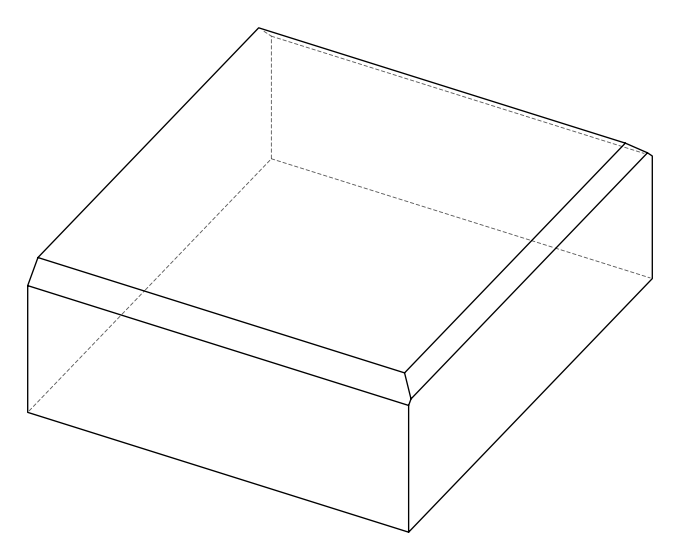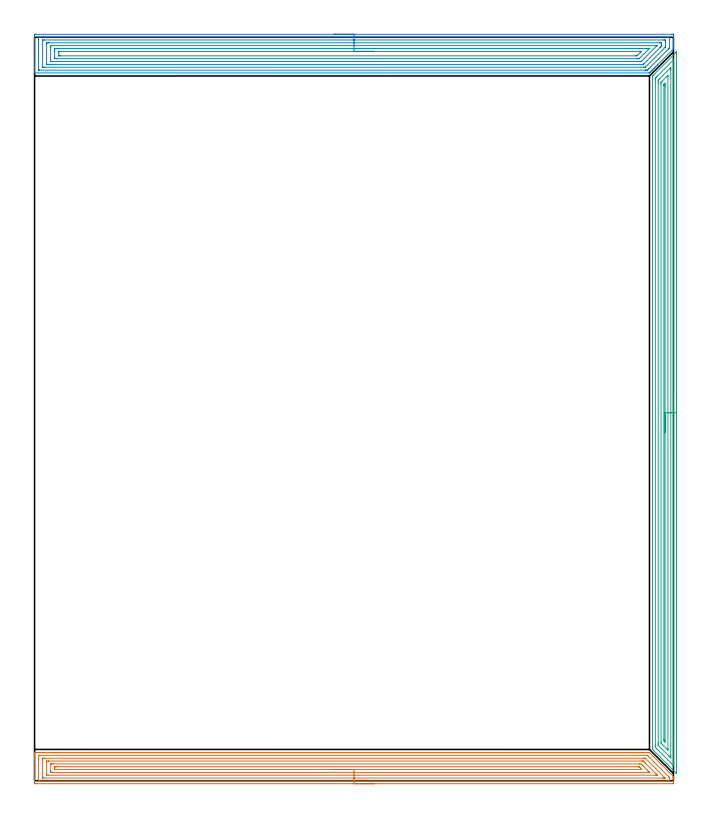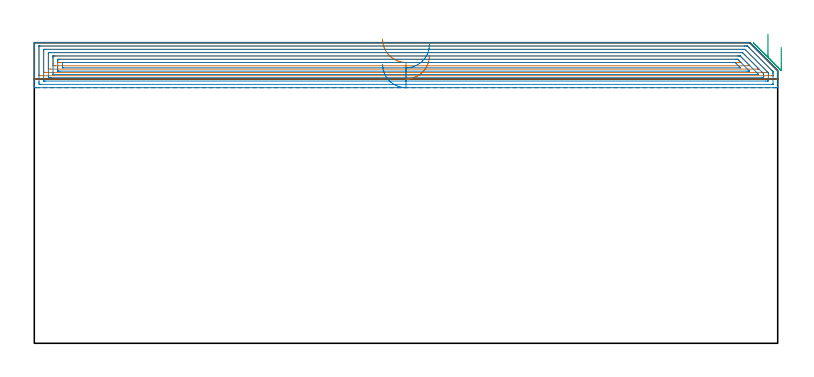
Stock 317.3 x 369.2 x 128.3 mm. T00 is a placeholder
(PLAN: 3 operations, 0 tool changes, 47.2 min)
(1 AREA_MILL | FG_CHAMFER_SURFACE | UGT0205_001 | 15.27 min | 38106 mm3)
(2 AREA_MILL_1 | FG_CHAMFER_SURFACE_1 | UGT0205_001 | 17.92 min | 58483 mm3)
(3 AREA_MILL_2 | FG_CHAMFER_SURFACE_2 | UGT0205_001 | 14.05 min | 24262 mm3)
(TOOL UGT0205_001 | Chamfer Mill 20 x 3 x 45 deg. | D20 FL50 Z2)
(OP 1 AREA_MILL)
G17 G21 G94 G90
T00 M6
G54
G17 G0 G90 X168.65 Y-1.5 S1061 M3
G43 Z138.3 H0
Z122.8
G94 G1 X168.612 Z121.928 F250.
X168.498 Z121.064
X168.309 Z120.212
X168.047 Z119.38
X167.713 Z118.574
X167.31 Z117.8
X166.842 Z117.064
X166.31 Z116.372
X165.721 Z115.729
X165.078 Z115.14
X164.386 Z114.609
X163.65 Z114.14
X162.876 Z113.737
X162.07 Z113.403
X161.238 Z113.141
X160.386 Z112.952
X159.522 Z112.838
X158.65 Z112.8
X0.611
X0.006 Y-1.496 Z112.801
X0.004 Y-1.495 Z112.803
X0.001 Y-0.891 Z113.406
X0. Y-0.28 Z114.017
Y10.713 Z125.008
Y11.276 Z125.573
Y11.606 Z125.902
Y12.169 Z126.465
Y12.499 Z126.794
Y13.158 Z127.457
Y13.551 Z127.85
X0.007 Y13.943 Z128.234
X0.01 Y13.997 Z128.288
X0.165 Y14. Z128.3
X305.081
X305.397 Y13.994 Z128.289
X305.411 Y13.99 Z128.287
X305.974 Y13.426 Z127.725
X316.722 Y2.679 Z116.977
X316.817 Y2.583 Z116.883
X316.986 Y2.414 Z116.713
X317.168 Y2.233 Z116.53
X317.284 Y2.115 Z116.412
X317.299 Y2.094 Z116.39
X317.3 Y1.739 Z116.038
Y0.894 Z115.189
Y-0.328 Z113.968
X317.298 Y-0.891 Z113.403
X317.295 Y-1.492 Z112.803
X317.292 Y-1.494 Z112.801
X316.689 Y-1.5 Z112.8
X158.65
Y-0.086 Z114.214
X2.397
X2.026 Y-0.079 Z114.221
X2.01 Y-0.054 Z114.246
X2.008 Y0.001 Z114.301
X2.001 Y0.397 Z114.697
Y12.499 Z126.799
X2.003 Y12.548 Z126.848
X2.006 Y12.572 Z126.872
X2.008 Y12.578 Z126.878
X2.05 Y12.58 Z126.88
X2.223 Y12.585 Z126.885
X2.31 Y12.586 Z126.886
X2.397
X304.188 Y12.585 Z126.885
X304.275 Y12.583 Z126.883
X304.332 Y12.579 Z126.879
X304.364 Y12.574 Z126.874
X304.381 Y12.561 Z126.861
X304.448 Y12.499 Z126.799
X305.081 Y11.869 Z126.169
X305.344 Y11.606 Z125.906
X314.903 Y2.047 Z116.347
X315.158 Y1.787 Z116.087
X315.242 Y1.696 Z115.996
X315.29 Y1.636 Z115.936
X315.293 Y1.588 Z115.888
X315.298 Y1.391 Z115.691
X315.299 Y0.001 Z114.301
X315.297 Y-0.048 Z114.252
X315.294 Y-0.072 Z114.228
X315.292 Y-0.079 Z114.221
X315.25 Y-0.081 Z114.219
X315.077 Y-0.085 Z114.215
X314.99 Y-0.086 Z114.214
X314.903
X158.65
Y1.328 Z115.628
X4.641 Y1.329 Z115.629
X4.183 Y1.331 Z115.631
X4.031 Y1.334 Z115.634
X4.013 Y1.335 Z115.635
X4.009 Y1.385 Z115.685
X4.003 Y1.482 Z115.782
X4.001 Y1.604 Z115.904
X4. Y1.787 Z116.087
X4.001 Y10.713 Z125.013
X4.002 Y10.894 Z125.194
X4.01 Y11.078 Z125.378
X4.02 Y11.165 Z125.465
X4.069 Y11.167 Z125.467
X4.183 Y11.169 Z125.469
X4.618 Y11.171 Z125.471
X5.076
X302.403
X302.839 Y11.17 Z125.47
X303.296 Y11.166 Z125.466
X303.321 Y11.165 Z125.465
X303.351 Y11.14 Z125.44
X303.415 Y11.081 Z125.381
X303.541 Y10.959 Z125.259
X312.713 Y1.787 Z116.087
X313.117 Y1.378 Z115.678
X313.152 Y1.336 Z115.636
X313.117 Y1.334 Z115.634
X312.681 Y1.33 Z115.63
X312.224 Y1.329 Z115.629
X311.79
X158.65 Y1.328 Z115.628
Y2.743 Z117.043
X6.798
X6.029 Y2.748 Z117.048
X6.013 Y2.749 Z117.049
X6.009 Y2.766 Z117.066
X6.004 Y2.817 Z117.117
X6.001 Y2.92 Z117.22
X6. Y9.359 Z123.659
X6.002 Y9.574 Z123.874
X6.005 Y9.681 Z123.981
X6.01 Y9.734 Z124.034
X6.014 Y9.751 Z124.051
X6.037 Y9.752 Z124.052
X6.861 Y9.757 Z124.057
X6.925
X301.573
X301.988 Y9.753 Z124.053
X302.195 Y9.75 Z124.05
X302.294 Y9.745 Z124.045
X302.403 Y9.643 Z123.943
X303.123 Y8.928 Z123.228
X303.296 Y8.756 Z123.056
X308.653 Y3.398 Z117.698
X309.229 Y2.811 Z117.111
X309.289 Y2.749 Z117.049
X309.214 Y2.747 Z117.047
X309.027 Y2.745 Z117.045
X308.653 Y2.743 Z117.043
X308.589
X158.65
Y4.157 Z118.457
X8.955
X8.647 Y4.158 Z118.458
X8.058 Y4.161 Z118.461
X8.022 Y4.164 Z118.464
X8.01 Y4.172 Z118.472
X8.004 Y4.215 Z118.515
X8.001 Y4.465 Z118.765
X8. Y5.112 Z119.412
X8.001 Y8.197 Z122.497
X8.003 Y8.278 Z122.578
X8.006 Y8.318 Z122.618
X8.009 Y8.333 Z122.633
X8.033 Y8.336 Z122.636
X8.342 Y8.341 Z122.641
X8.647 Y8.342 Z122.642
X9.232 Y8.343 Z122.643
X300.31 Y8.342 Z122.642
X300.617 Y8.341 Z122.641
X301.209 Y8.336 Z122.636
X301.51 Y8.086 Z122.386
X301.564 Y8.035 Z122.335
X302.403 Y7.199 Z121.499
X304.188 Y5.414 Z119.714
X305.081 Y4.518 Z118.818
X305.129 Y4.465 Z118.765
X305.382 Y4.164 Z118.464
X305.081 Y4.161 Z118.461
X304.495 Y4.158 Z118.458
X158.65 Y4.157 Z118.457
Y5.571 Z119.871
X11.112
X10.433 Y5.572 Z119.872
X10.216 Y5.574 Z119.874
X10.069 Y5.578 Z119.878
X10.01 Y5.584 Z119.884
X10.007 Y5.619 Z119.919
X10.002 Y5.788 Z120.088
X10.001 Y6.25 Z120.55
X10.003 Y6.68 Z120.98
X10.01 Y6.827 Z121.127
X10.018 Y6.922 Z121.222
X10.094 Y6.924 Z121.224
X10.433 Y6.927 Z121.227
X10.647 Y6.928 Z121.228
X11.326 Y6.929 Z121.229
X299.938 Y6.928 Z121.228
X300.108 Y6.927 Z121.227
X300.192 Y6.924 Z121.224
X300.209 Y6.922 Z121.222
X300.242 Y6.898 Z121.198
X300.326 Y6.819 Z121.119
X300.617 Y6.535 Z120.835
X300.902 Y6.25 Z120.55
X301.51 Y5.639 Z119.939
X301.55 Y5.59 Z119.89
X301.558 Y5.578 Z119.878
X301.51 Y5.577 Z119.877
X301.294 Y5.573 Z119.873
X300.617 Y5.571 Z119.871
X300.403
X158.65
X157.778 Z119.909
X156.914 Z120.023
X156.062 Z120.212
X155.23 Z120.474
X154.424 Z120.808
X153.65 Z121.211
X152.914 Z121.68
X152.222 Z122.211
X151.579 Z122.8
X150.99 Z123.443
X150.458 Z124.135
X149.99 Z124.871
X149.587 Z125.645
X149.253 Z126.451
X148.991 Z127.283
X148.802 Z128.135
X148.688 Z129.
X148.65 Z129.871
G0 Z138.3
M5
M2
(OP 2 AREA_MILL_1)
G17 G21 G94 G90
T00 M6
G54
G17 G0 G90 X148.65 Y370.7 S1061 M3
G43 Z138.3 H0
Z119.1
G94 G1 X148.688 Z118.228 F250.
X148.802 Z117.363
X148.991 Z116.512
X149.253 Z115.68
X149.587 Z114.874
X149.99 Z114.1
X150.458 Z113.364
X150.99 Z112.672
X151.579 Z112.029
X152.222 Z111.44
X152.914 Z110.908
X153.65 Z110.44
X154.424 Z110.037
X155.23 Z109.703
X156.062 Z109.441
X156.913 Z109.252
X157.778 Z109.138
X158.65 Z109.1
X316.291
X316.689 Y370.699 Z109.101
X317.082 Y370.696 Z109.102
X317.29 Y370.692 Z109.105
X317.3 Y370.31 Z109.487
Y366.801 Z112.993
Y366.248 Z113.549
Y365.924 Z113.872
Y365.371 Z114.425
Y365.047 Z114.748
Y364.399 Z115.4
Y363.941 Z115.859
X317.298 Y363.409 Z116.388
X317.293 Y363.394 Z116.402
X317.193 Y363.293 Z116.505
X317.135 Y363.234 Z116.564
X309.442 Y355.542 Z124.258
X309.3 Y355.399 Z124.398
X309.248 Y355.347 Z124.451
X308.609 Y354.709 Z125.091
X308.424 Y354.522 Z125.275
X307.776 Y353.876 Z125.924
X307.547 Y353.645 Z126.151
X306.943 Y353.043 Z126.757
X306.867 Y352.966 Z126.832
X306.67 Y352.768 Z127.028
X306.111 Y352.21 Z127.589
X305.699 Y351.798 Z128.001
X305.528 Y351.627 Z128.169
X305.402 Y351.505 Z128.291
X305.081 Y351.5 Z128.3
X0.165
X0.01 Y351.502 Z128.288
X0.003 Y351.642 Z128.151
X0. Y351.789 Z128.011
Y352.12 Z127.68
Y352.768 Z127.027
Y353.969 Z125.828
Y354.522 Z125.272
Y364.77 Z115.027
Y370.033 Z109.764
X0.004 Y370.31 Z109.488
X0.01 Y370.692 Z109.105
X0.218 Y370.696 Z109.102
X0.611 Y370.7 Z109.1
X158.65
Y369.286 Z110.514
X314.903 Y369.285 Z110.515
X315.054 Y369.284 Z110.516
X315.253 Y369.279 Z110.521
X315.291 Y369.275 Z110.525
X315.295 Y369.248 Z110.552
X315.297 Y369.218 Z110.582
X315.3 Y369.043 Z110.757
Y364.657 Z115.143
X315.297 Y364.17 Z115.63
X315.293 Y363.975 Z115.825
X315.29 Y363.879 Z115.921
X315.259 Y363.82 Z115.98
X314.903 Y363.454 Z116.346
X314.822 Y363.372 Z116.428
X305.095 Y353.645 Z126.155
X304.644 Y353.197 Z126.603
X304.49 Y353.046 Z126.754
X304.367 Y352.929 Z126.871
X304.188 Y352.921 Z126.879
X304.036 Y352.918 Z126.882
X303.296 Y352.915 Z126.885
X303.146 Y352.914 Z126.886
X2.397 Y352.915 Z126.885
X2.246 Y352.916 Z126.884
X2.047 Y352.921 Z126.879
X2.009 Y352.925 Z126.875
X2.005 Y352.953 Z126.847
X2.003 Y352.982 Z126.818
X2. Y353.157 Z126.643
Y368.068 Z111.732
X2.004 Y368.555 Z111.245
X2.009 Y368.936 Z110.864
X2.035 Y369.279 Z110.521
X2.397 Y369.284 Z110.516
X2.547 Y369.285 Z110.515
X158.65 Y369.286 Z110.514
Y367.872 Z111.928
X312.224 Y367.871 Z111.929
X312.924 Y367.868 Z111.932
X313.117 Y367.865 Z111.935
X313.29 Y367.851 Z111.949
X313.295 Y367.678 Z112.122
X313.299 Y367.5 Z112.3
X313.3 Y366.801 Z112.999
Y364.867 Z114.933
X313.297 Y364.519 Z115.281
X313.293 Y364.345 Z115.455
X313.29 Y364.303 Z115.497
X313.257 Y364.264 Z115.536
X313.17 Y364.17 Z115.63
X313.144 Y364.143 Z115.657
X303.523 Y354.522 Z125.278
X303.409 Y354.41 Z125.39
X303.369 Y354.373 Z125.427
X303.336 Y354.347 Z125.453
X303.296 Y354.336 Z125.464
X302.598 Y354.33 Z125.47
X302.403 Y354.329 Z125.471
X5.076
X4.376 Y354.332 Z125.468
X4.183 Y354.336 Z125.464
X4.01 Y354.349 Z125.451
X4.005 Y354.522 Z125.278
X4.001 Y354.701 Z125.099
X4. Y366.981 Z112.819
X4.004 Y367.678 Z112.122
X4.006 Y367.852 Z111.948
X4.017 Y367.865 Z111.935
X4.036 Y367.868 Z111.932
X4.085 Y367.87 Z111.93
X4.183 Y367.871 Z111.929
X4.879 Y367.872 Z111.928
X158.65
Y366.457 Z113.343
X310.439
X310.79 Y366.456 Z113.344
X311.165 Y366.452 Z113.348
X311.234 Y366.45 Z113.35
X311.29 Y366.438 Z113.362
X311.3 Y365.924 Z113.876
Y365.078 Z114.722
X311.299 Y365.047 Z114.753
X311.29 Y364.836 Z114.964
X311.276 Y364.737 Z115.063
X311.21 Y364.668 Z115.132
X311.022 Y364.474 Z115.326
X310.721 Y364.17 Z115.63
X310.581 Y364.03 Z115.77
X302.617 Y356.066 Z123.734
X302.403 Y355.853 Z123.947
X302.305 Y355.763 Z124.037
X302.288 Y355.75 Z124.05
X302.27 Y355.747 Z124.053
X302.228 Y355.745 Z124.055
X302.052 Y355.743 Z124.057
X6.861
X6.51 Y355.744 Z124.056
X6.135 Y355.748 Z124.052
X6.066 Y355.75 Z124.05
X6.01 Y355.762 Z124.038
X6. Y356.276 Z123.524
Y365.924 Z113.876
X6.007 Y366.347 Z113.453
X6.01 Y366.446 Z113.354
X6.138 Y366.451 Z113.349
X6.322 Y366.455 Z113.345
X6.861 Y366.457 Z113.343
X7.212
X158.65
Y365.043 Z114.757
X308.653
X309.089 Y365.037 Z114.763
X309.127 Y365.036 Z114.764
X309.118 Y365.024 Z114.776
X309.095 Y364.996 Z114.804
X309.071 Y364.97 Z114.83
X308.903 Y364.801 Z114.999
X301.51 Y357.408 Z122.392
X301.379 Y357.281 Z122.519
X301.266 Y357.175 Z122.625
X301.251 Y357.164 Z122.636
X301.227 Y357.161 Z122.639
X301.172 Y357.159 Z122.641
X301.061 Y357.157 Z122.643
X300.617
X8.202 Y357.158 Z122.642
X8.092 Y357.159 Z122.641
X8.038 Y357.161 Z122.639
X8.017 Y357.163 Z122.637
X8.01 Y357.176 Z122.624
X8.007 Y357.292 Z122.508
X8.001 Y357.788 Z122.012
X8. Y364.17 Z115.63
X8.003 Y364.802 Z114.998
X8.01 Y365.017 Z114.783
X8.017 Y365.037 Z114.763
X8.037 Y365.039 Z114.761
X8.092 Y365.041 Z114.759
X8.203 Y365.043 Z114.758
X158.65 Z114.757
Y363.629 Z116.171
X304.188
X304.74 Y363.628 Z116.172
X304.942 Y363.625 Z116.175
X305.081 Y363.622 Z116.178
X305.247 Y363.606 Z116.194
X305.157 Y363.51 Z116.29
X305.081 Y363.43 Z116.37
X300.56 Y358.907 Z120.893
X300.281 Y358.634 Z121.166
X300.236 Y358.593 Z121.207
X300.217 Y358.578 Z121.222
X300.18 Y358.576 Z121.224
X300.064 Y358.573 Z121.227
X299.724 Y358.572 Z121.228
X299.173 Y358.571 Z121.229
X10.774 Y358.572 Z121.228
X10.433 Y358.574 Z121.226
X10.091 Y358.578 Z121.222
X10.01 Y358.583 Z121.217
X10.006 Y358.652 Z121.148
X10.002 Y358.766 Z121.034
X10.001 Y358.907 Z120.893
X10. Y359.333 Z120.467
Y361.964 Z117.836
Y362.841 Z116.959
X10.003 Y363.293 Z116.507
X10.006 Y363.505 Z116.295
X10.01 Y363.61 Z116.19
X10.019 Y363.623 Z116.177
X10.043 Y363.625 Z116.175
X10.093 Y363.627 Z116.173
X10.433 Y363.629 Z116.171
X10.984
X158.65
Y362.215 Z117.585
X300.822
X301.2 Y362.213 Z117.587
X301.304 Y362.211 Z117.589
X301.387 Y362.208 Z117.592
X301.356 Y362.165 Z117.635
X301.224 Y362.026 Z117.774
X301.122 Y361.92 Z117.88
X299.724 Y360.522 Z119.278
X299.346 Y360.155 Z119.645
X299.17 Y359.992 Z119.808
X298.831 Y359.988 Z119.812
X298.626 Y359.986 Z119.814
X12.907 Y359.985 Z119.815
X12.219 Y359.987 Z119.813
X12.01 Y359.99 Z119.81
X12.006 Y359.993 Z119.807
X12.001 Y359.998 Z119.802
X12. Y361.753 Z118.047
X12.003 Y361.968 Z117.832
X12.008 Y362.111 Z117.689
X12.013 Y362.208 Z117.592
X12.047 Y362.21 Z117.59
X12.219 Y362.213 Z117.587
X12.424 Y362.214 Z117.586
X158.65 Y362.215 Z117.585
X159.522 Z117.623
X160.386 Z117.737
X161.238 Z117.926
X162.07 Z118.188
X162.876 Z118.522
X163.65 Z118.925
X164.386 Z119.394
X165.078 Z119.925
X165.721 Z120.514
X166.31 Z121.157
X166.841 Z121.849
X167.31 Z122.585
X167.713 Z123.359
X168.047 Z124.165
X168.309 Z124.997
X168.498 Z125.849
X168.612 Z126.714
X168.65 Z127.585
G0 Z138.3
M5
M2
(OP 3 AREA_MILL_2)
G17 G21 G94 G90
T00 M6
G54
G17 G0 G90 X318.8 Y192.75 S1061 M3
G43 Z138.3 H0
Z126.4
G94 G1 Y192.712 Z125.528 F250.
Y192.598 Z124.664
Y192.409 Z123.812
Y192.147 Z122.98
Y191.813 Z122.174
Y191.41 Z121.4
Y190.941 Z120.664
Y190.41 Z119.972
Y189.821 Z119.329
Y189.178 Z118.74
Y188.486 Z118.208
Y187.75 Z117.74
Y186.976 Z117.337
Y186.17 Z117.003
Y185.338 Z116.741
Y184.486 Z116.552
Y183.621 Z116.438
Y182.75 Z116.4
Y3.708
X318.797 Y3.614 Z116.401
X318.795 Y3.612 Z116.403
X318.785 Y3.614 Z116.413
X318.202 Y4.198 Z116.998
X307.434 Y14.966 Z127.765
X307.059 Y15.34 Z128.137
X306.904 Y15.496 Z128.29
X306.9 Y15.814 Z128.3
Y349.686
X306.904 Y350.004 Z128.29
X307.058 Y350.16 Z128.138
X307.498 Y350.599 Z127.701
X318.488 Y361.588 Z116.711
X318.648 Y361.749 Z116.549
X318.787 Y361.886 Z116.411
X318.795 Y361.888 Z116.402
X318.799 Y361.886 Z116.399
X318.8 Y361.792 Z116.4
Y182.75
X317.386 Z117.814
X317.385 Y7.704 Z117.815
X317.383 Y7.628 Z117.817
X317.379 Y7.492 Z117.821
X317.31 Y7.551 Z117.89
X317.073 Y7.78 Z118.127
X316.418 Y8.432 Z118.782
X316.177 Y8.672 Z119.023
X309.036 Y15.814 Z126.164
X308.39 Y16.468 Z126.81
X308.335 Y16.527 Z126.865
X308.321 Y16.632 Z126.879
X308.317 Y16.707 Z126.883
X308.315 Y16.782 Z126.885
X308.314 Y17.599 Z126.886
Y347.976
X308.316 Y348.793 Z126.884
X308.317 Y348.866 Z126.883
X308.321 Y348.94 Z126.879
X308.39 Y349.028 Z126.81
X308.715 Y349.361 Z126.485
X309.036 Y349.686 Z126.164
X317.19 Y357.84 Z118.01
X317.31 Y357.957 Z117.89
X317.352 Y357.995 Z117.848
X317.375 Y358.015 Z117.825
X317.379 Y357.948 Z117.821
X317.384 Y357.796 Z117.816
X317.385 Y357.72 Z117.815
X317.386 Y357.644 Z117.814
Y182.75
X315.972 Z119.228
X315.971 Y12.243 Z119.229
X315.97 Y11.798 Z119.23
X315.967 Y11.35 Z119.233
X315.966 Y11.346 Z119.234
X315.953 Y11.35 Z119.247
X315.526 Y11.774 Z119.674
X315.056 Y12.243 Z120.144
X309.937 Y17.363 Z125.263
X309.819 Y17.483 Z125.381
X309.762 Y17.545 Z125.438
X309.736 Y17.575 Z125.464
X309.735 Y17.599 Z125.465
X309.73 Y18.044 Z125.47
X309.729 Y18.492 Z125.471
X309.728 Y18.938 Z125.472
X309.729 Y346.561 Z125.471
Y347.008
X309.731 Y347.451 Z125.469
X309.736 Y347.9 Z125.464
X309.943 Y348.132 Z125.257
X310.174 Y348.371 Z125.026
X310.384 Y348.583 Z124.816
X310.592 Y348.793 Z124.608
X315.737 Y353.938 Z119.463
X315.951 Y354.149 Z119.249
X315.956 Y354.15 Z119.244
X315.964 Y354.149 Z119.236
X315.969 Y353.889 Z119.231
X315.97 Y353.704 Z119.23
X315.971 Y353.257 Z119.229
X315.972 Y352.81 Z119.228
Y182.75
X314.557 Z120.643
Y15.814
X314.554 Y15.456 Z120.646
X314.55 Y15.277 Z120.65
X314.547 Y15.213 Z120.653
X314.489 Y15.27 Z120.711
X313.935 Y15.814 Z121.265
X311.958 Y17.791 Z123.242
X311.262 Y18.492 Z123.938
X311.162 Y18.598 Z124.038
X311.15 Y18.697 Z124.05
X311.143 Y19.385 Z124.057
Y346.523
X311.145 Y346.727 Z124.055
X311.147 Y346.828 Z124.053
X311.15 Y346.876 Z124.05
X311.167 Y346.907 Z124.033
X311.26 Y347.008 Z123.94
X311.608 Y347.358 Z123.592
X311.958 Y347.709 Z123.242
X313.934 Y349.686 Z121.266
X314.134 Y349.884 Z121.066
X314.286 Y350.033 Z120.914
X314.539 Y350.278 Z120.661
X314.555 Y349.765 Z120.645
X314.557 Y349.686 Z120.643
Y349.606
Y182.75
X313.143 Z122.057
X313.142 Y19.985 Z122.058
X313.139 Y19.385 Z122.061
X313.136 Y19.099 Z122.064
X312.85 Y19.353 Z122.35
X312.817 Y19.385 Z122.383
X312.564 Y19.671 Z122.636
X312.559 Y20.278 Z122.641
X312.558 Y20.57 Z122.642
X312.557 Y345.222 Z122.643
X312.558 Y345.514 Z122.642
X312.563 Y345.815 Z122.637
X312.564 Y345.848 Z122.636
X312.584 Y345.874 Z122.616
X312.644 Y345.94 Z122.556
X312.813 Y346.115 Z122.387
X312.832 Y346.133 Z122.368
X312.85 Y346.149 Z122.35
X313.136 Y346.39 Z122.064
X313.14 Y346.115 Z122.06
X313.142 Y345.823 Z122.058
X313.143 Y345.222 Z122.057
Y344.929
Y182.75
Y181.878 Z122.095
Y181.013 Z122.209
Y180.162 Z122.398
Y179.33 Z122.66
Y178.524 Z122.994
Y177.75 Z123.397
Y177.014 Z123.865
Y176.322 Z124.396
Y175.679 Z124.986
Y175.089 Z125.629
Y174.558 Z126.321
Y174.09 Z127.057
Y173.687 Z127.831
Y173.353 Z128.637
Y173.091 Z129.469
Y172.902 Z130.32
Y172.788 Z131.185
Y172.75 Z132.057
G0 Z138.3
M5
M2
